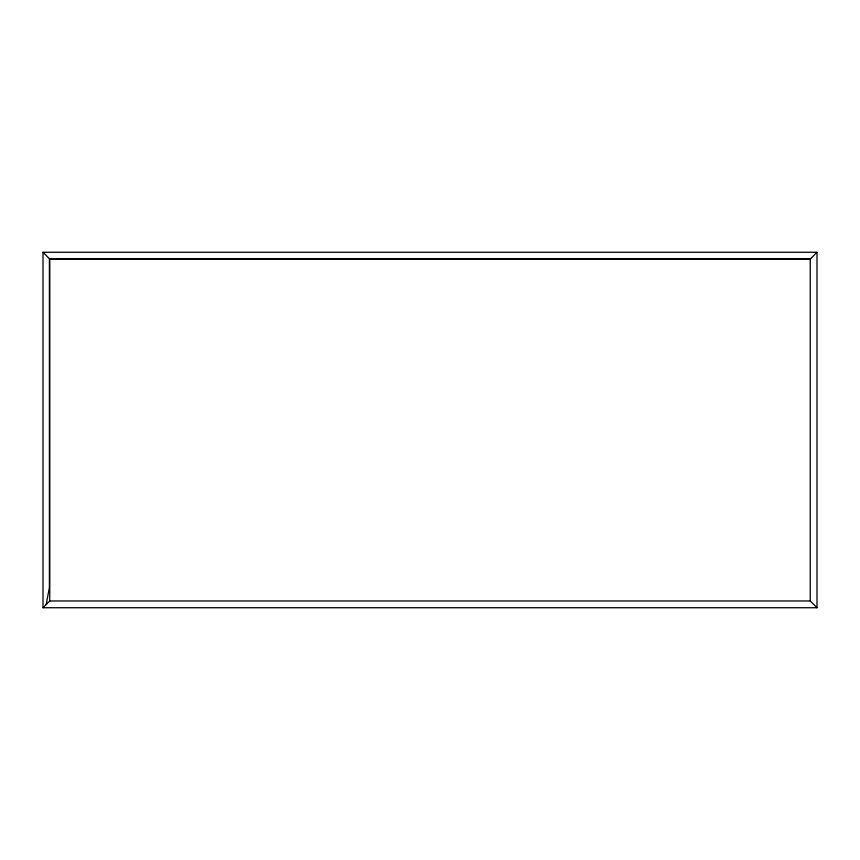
<?xml version="1.0" encoding="UTF-8"?>
<svg xmlns="http://www.w3.org/2000/svg" width="860" height="860" viewBox="0 0 860 860"><rect width="100%" height="100%" fill="white"/><g stroke="black" fill="none" stroke-linecap="round" stroke-linejoin="round"><path stroke-width="1.29" d="M46.193 604.537L49.396 587.541L49.396 258.666L43 252.27L43 607.73L817 607.73L817 252.27L43 252.27M43 607.73L49.751 600.979L810.249 600.979L817 607.73M49.751 600.979L49.751 259.021L810.249 259.021L817 252.27M49.396 258.666L810.604 258.666M810.249 259.021L810.249 600.979"/></g></svg>
